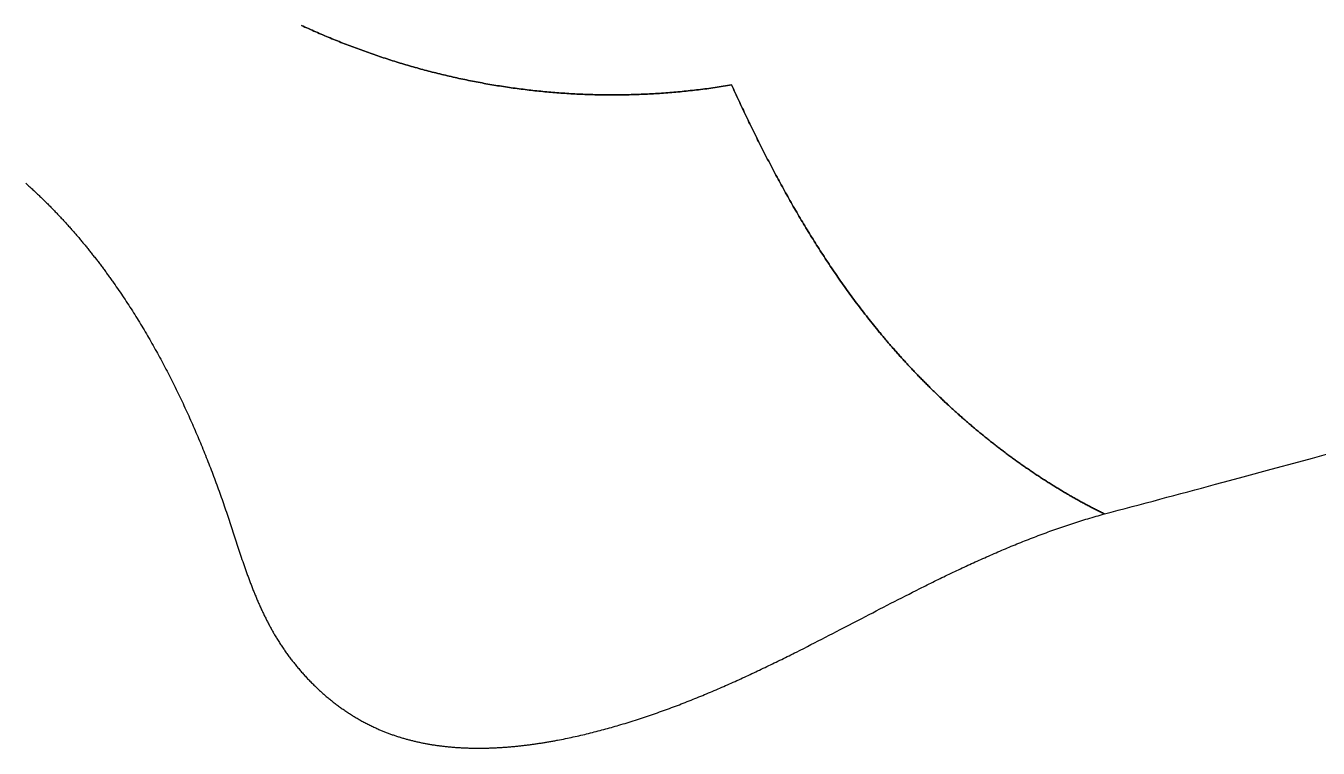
# Model space of a CAD drawing. Header units: millimetres. Extents: x 539514 to 908003, y -69769 to 203909.
# Drawn here: x 649579 to 703140, y -64646 to -34705 of the extents above; entities that cross this region are included whole.
import ezdxf

# ---------------------------------------------------------------- set-up
doc = ezdxf.new("R2010")
doc.units = ezdxf.units.MM
doc.layers.add('CLOSED_AREAS', color=7, linetype='Continuous')

msp = doc.modelspace()

# ---------------------------------------------------------------- linework, layer by layer
at = {"layer": 'CLOSED_AREAS'}
for points in [[(649572.914, -41228.136), (649606.305, -41257.839), (649639.638, -41287.621), (649672.913, -41317.481), (649706.129, -41347.419), (649739.286, -41377.435), (649772.385, -41407.53), (649805.426, -41437.701), (649838.408, -41467.95), (649871.332, -41498.276), (649904.198, -41528.679), (649937.005, -41559.159), (649969.754, -41589.715), (650002.445, -41620.348), (650035.077, -41651.056), (650067.652, -41681.84), (650100.168, -41712.7), (650132.626, -41743.635), (650165.026, -41774.646), (650197.368, -41805.731), (650229.652, -41836.891), (650261.877, -41868.125), (650294.045, -41899.434), (650326.155, -41930.817), (650358.207, -41962.273), (650390.202, -41993.803), (650422.138, -42025.407), (650454.016, -42057.083), (650485.837, -42088.833), (650517.6, -42120.655), (650549.305, -42152.549), (650580.952, -42184.516), (650612.542, -42216.555), (650644.074, -42248.666), (650675.549, -42280.848), (650706.965, -42313.102), (650738.325, -42345.427), (650769.627, -42377.823), (650800.871, -42410.289), (650832.058, -42442.826), (650863.187, -42475.433), (650894.259, -42508.111), (650925.273, -42540.858), (650956.23, -42573.675), (650987.13, -42606.561), (651017.973, -42639.516), (651048.758, -42672.54), (651079.486, -42705.633), (651110.156, -42738.794), (651140.77, -42772.024), (651171.326, -42805.322), (651201.826, -42838.687), (651232.268, -42872.12), (651262.653, -42905.621), (651292.981, -42939.188), (651323.252, -42972.823), (651353.466, -43006.524), (651383.623, -43040.292), (651413.723, -43074.126), (651443.766, -43108.026), (651473.753, -43141.992), (651503.682, -43176.024), (651533.555, -43210.121), (651563.371, -43244.283), (651593.13, -43278.51), (651622.832, -43312.802), (651652.478, -43347.159), (651682.067, -43381.579), (651711.6, -43416.064), (651741.076, -43450.612), (651770.495, -43485.225), (651799.858, -43519.9), (651829.164, -43554.639), (651858.413, -43589.441), (651887.607, -43624.305), (651916.744, -43659.232), (651945.824, -43694.221), (651974.848, -43729.273), (652003.816, -43764.386), (652032.727, -43799.561), (652061.582, -43834.797), (652090.381, -43870.094), (652119.124, -43905.452), (652147.81, -43940.872), (652176.44, -43976.351), (652205.014, -44011.891), (652233.532, -44047.491), (652261.994, -44083.151), (652290.4, -44118.87), (652318.75, -44154.649), (652347.044, -44190.487), (652375.282, -44226.384), (652403.463, -44262.34), (652431.589, -44298.354), (652459.66, -44334.427), (652487.674, -44370.558), (652515.632, -44406.746), (652543.535, -44442.993), (652571.382, -44479.296), (652599.173, -44515.657), (652626.909, -44552.075), (652654.588, -44588.55), (652682.212, -44625.081), (652709.781, -44661.668), (652737.294, -44698.312), (652764.751, -44735.011), (652792.153, -44771.766), (652819.499, -44808.577), (652846.79, -44845.442), (652874.026, -44882.363), (652901.206, -44919.338), (652928.33, -44956.368), (652955.4, -44993.453), (652982.414, -45030.591), (653009.372, -45067.783), (653036.276, -45105.029), (653063.124, -45142.329), (653089.917, -45179.681), (653116.655, -45217.087), (653143.337, -45254.545), (653169.965, -45292.056), (653196.537, -45329.619), (653223.055, -45367.234), (653275.924, -45442.621), (653328.574, -45518.212), (653381.004, -45594.008), (653433.215, -45670.006), (653485.206, -45746.205), (653536.978, -45822.602), (653588.532, -45899.196), (653639.867, -45975.986), (653690.984, -46052.968), (653741.883, -46130.142), (653792.564, -46207.507), (653843.028, -46285.059), (653893.274, -46362.797), (653943.303, -46440.72), (653993.115, -46518.826), (654042.71, -46597.112), (654092.09, -46675.578), (654141.253, -46754.222), (654190.2, -46833.041), (654238.931, -46912.033), (654287.447, -46991.198), (654335.747, -47070.534), (654383.833, -47150.038), (654431.704, -47229.708), (654479.36, -47309.544), (654526.802, -47389.543), (654574.03, -47469.703), (654621.044, -47550.024), (654667.844, -47630.502), (654714.431, -47711.136), (654760.805, -47791.925), (654806.966, -47872.866), (654852.915, -47953.958), (654898.651, -48035.2), (654944.174, -48116.588), (654989.486, -48198.122), (655034.586, -48279.8), (655079.474, -48361.62), (655124.151, -48443.581), (655168.618, -48525.679), (655212.873, -48607.914), (655256.918, -48690.285), (655300.752, -48772.788), (655344.376, -48855.423), (655387.791, -48938.187), (655430.995, -49021.08), (655473.991, -49104.098), (655516.777, -49187.24), (655559.354, -49270.505), (655601.723, -49353.891), (655643.883, -49437.396), (655685.834, -49521.018), (655727.578, -49604.756), (655769.114, -49688.607), (655810.442, -49772.57), (655851.564, -49856.643), (655892.478, -49940.824), (655933.185, -50025.112), (655973.685, -50109.505), (656013.98, -50194.001), (656054.068, -50278.598), (656093.95, -50363.295), (656133.626, -50448.09), (656173.097, -50532.98), (656212.363, -50617.964), (656251.424, -50703.041), (656290.28, -50788.209), (656328.931, -50873.465), (656367.378, -50958.809), (656405.621, -51044.238), (656443.661, -51129.75), (656481.497, -51215.344), (656519.129, -51301.019), (656556.558, -51386.771), (656593.785, -51472.6), (656630.808, -51558.504), (656667.63, -51644.48), (656704.249, -51730.528), (656740.666, -51816.645), (656776.881, -51902.83), (656812.895, -51989.08), (656848.708, -52075.395), (656884.32, -52161.772), (656919.731, -52248.209), (656954.941, -52334.705), (656989.951, -52421.258), (657024.761, -52507.867), (657059.371, -52594.528), (657093.782, -52681.242), (657127.993, -52768.005), (657162.005, -52854.817), (657195.818, -52941.675), (657229.432, -53028.577), (657262.848, -53115.522), (657296.065, -53202.509), (657329.085, -53289.534), (657361.907, -53376.597), (657394.531, -53463.696), (657426.958, -53550.829), (657459.188, -53637.994), (657491.222, -53725.189), (657523.058, -53812.413), (657554.698, -53899.664), (657586.143, -53986.94), (657617.391, -54074.239), (657648.443, -54161.56), (657679.3, -54248.901), (657709.962, -54336.259), (657740.429, -54423.634), (657770.702, -54511.024), (657800.779, -54598.426), (657830.663, -54685.839), (657859.813, -54771.662), (657888.79, -54857.489), (657917.606, -54943.313), (657946.275, -55029.129), (657974.808, -55114.931), (658003.22, -55200.714), (658031.524, -55286.471), (658059.732, -55372.197), (658115.915, -55543.534), (658171.874, -55714.679), (658227.714, -55885.587), (658283.538, -56056.212), (658339.453, -56226.508), (658367.477, -56311.519), (658395.563, -56396.431), (658423.723, -56481.238), (658451.972, -56565.934), (658480.321, -56650.514), (658508.785, -56734.973), (658537.376, -56819.303), (658566.107, -56903.501), (658594.992, -56987.56), (658624.044, -57071.474), (658653.275, -57155.238), (658682.698, -57238.845), (658712.328, -57322.292), (658742.177, -57405.571), (658772.257, -57488.677), (658787.388, -57530.163), (658802.583, -57571.604), (658817.842, -57612.999), (658833.167, -57654.347), (658848.559, -57695.647), (658864.022, -57736.899), (658879.555, -57778.103), (658895.161, -57819.257), (658910.842, -57860.36), (658926.598, -57901.412), (658942.433, -57942.413), (658958.346, -57983.361), (658974.341, -58024.256), (658990.417, -58065.097), (659006.579, -58105.883), (659022.826, -58146.614), (659039.16, -58187.289), (659055.584, -58227.907), (659072.098, -58268.468), (659088.705, -58308.971), (659105.405, -58349.414), (659122.202, -58389.799), (659139.095, -58430.122), (659156.088, -58470.385), (659173.181, -58510.586), (659190.376, -58550.725), (659207.675, -58590.801), (659225.08, -58630.812), (659242.592, -58670.76), (659260.212, -58710.641), (659277.943, -58750.457), (659295.786, -58790.207), (659313.742, -58829.888), (659331.814, -58869.502), (659350.003, -58909.047), (659368.31, -58948.522), (659386.738, -58987.927), (659405.287, -59027.262), (659423.96, -59066.524), (659442.758, -59105.714), (659461.683, -59144.831), (659480.736, -59183.875), (659499.919, -59222.843), (659519.234, -59261.737), (659538.682, -59300.555), (659558.265, -59339.296), (659577.984, -59377.959), (659597.842, -59416.545), (659617.84, -59455.052), (659637.979, -59493.479), (659658.261, -59531.826), (659678.688, -59570.093), (659699.261, -59608.277), (659719.983, -59646.38), (659740.854, -59684.399), (659761.876, -59722.335), (659783.052, -59760.186), (659804.381, -59797.952), (659825.868, -59835.632), (659847.512, -59873.226), (659869.315, -59910.732), (659891.28, -59948.15), (659914.985, -59988.129), (659938.877, -60028.005), (659962.954, -60067.778), (659987.216, -60107.445), (660011.661, -60147.007), (660036.29, -60186.461), (660061.102, -60225.807), (660086.096, -60265.044), (660111.271, -60304.171), (660136.626, -60343.186), (660162.161, -60382.089), (660187.876, -60420.878), (660213.769, -60459.553), (660239.84, -60498.112), (660266.089, -60536.555), (660292.513, -60574.88), (660319.114, -60613.086), (660345.89, -60651.172), (660372.84, -60689.137), (660399.964, -60726.981), (660427.261, -60764.701), (660454.73, -60802.297), (660482.371, -60839.768), (660510.184, -60877.112), (660538.166, -60914.33), (660566.319, -60951.419), (660594.64, -60988.378), (660623.13, -61025.207), (660651.787, -61061.905), (660680.612, -61098.469), (660709.602, -61134.9), (660738.759, -61171.197), (660768.08, -61207.357), (660797.565, -61243.381), (660827.214, -61279.266), (660857.026, -61315.013), (660887.001, -61350.619), (660917.136, -61386.085), (660947.433, -61421.408), (660977.89, -61456.587), (661008.506, -61491.623), (661039.281, -61526.513), (661070.214, -61561.256), (661101.305, -61595.852), (661132.552, -61630.3), (661163.956, -61664.597), (661195.514, -61698.744), (661227.228, -61732.739), (661259.096, -61766.582), (661291.117, -61800.27), (661323.29, -61833.803), (661355.616, -61867.18), (661388.093, -61900.4), (661420.721, -61933.462), (661453.499, -61966.365), (661486.425, -61999.107), (661519.501, -62031.688), (661552.724, -62064.107), (661586.095, -62096.362), (661619.612, -62128.452), (661653.276, -62160.377), (661687.084, -62192.135), (661721.037, -62223.725), (661755.133, -62255.146), (661789.373, -62286.398), (661823.756, -62317.478), (661858.28, -62348.387), (661892.945, -62379.122), (661927.751, -62409.683), (661962.696, -62440.069), (661997.781, -62470.279), (662033.004, -62500.311), (662068.364, -62530.165), (662103.862, -62559.839), (662139.496, -62589.333), (662175.265, -62618.645), (662211.17, -62647.775), (662247.209, -62676.72), (662283.382, -62705.481), (662319.687, -62734.056), (662356.125, -62762.444), (662392.694, -62790.644), (662429.395, -62818.655), (662466.225, -62846.476), (662503.185, -62874.106), (662540.274, -62901.543), (662577.491, -62928.787), (662614.836, -62955.837), (662652.307, -62982.691), (662689.905, -63009.349), (662727.628, -63035.809), (662765.476, -63062.07), (662803.448, -63088.132), (662841.543, -63113.992), (662879.761, -63139.651), (662918.102, -63165.108), (662956.563, -63190.36), (662995.145, -63215.407), (663033.848, -63240.248), (663072.669, -63264.881), (663111.609, -63289.307), (663150.668, -63313.523), (663189.843, -63337.529), (663229.135, -63361.323), (663268.543, -63384.905), (663308.067, -63408.274), (663347.704, -63431.427), (663387.456, -63454.365), (663427.321, -63477.086), (663467.299, -63499.59), (663507.388, -63521.874), (663547.589, -63543.939), (663587.9, -63565.783), (663628.32, -63587.404), (663668.85, -63608.802), (663709.489, -63629.976), (663750.235, -63650.925), (663791.088, -63671.648), (663832.048, -63692.143), (663873.113, -63712.409), (663914.284, -63732.446), (663955.558, -63752.253), (663996.937, -63771.828), (664038.418, -63791.17), (664080.002, -63810.278), (664121.688, -63829.151), (664163.474, -63847.789), (664205.361, -63866.189), (664239.959, -63881.176), (664274.625, -63896.002), (664309.357, -63910.667), (664344.156, -63925.172), (664379.021, -63939.517), (664413.951, -63953.702), (664448.947, -63967.728), (664484.008, -63981.596), (664519.133, -63995.306), (664554.323, -64008.858), (664589.576, -64022.253), (664624.892, -64035.491), (664660.271, -64048.573), (664695.713, -64061.499), (664731.217, -64074.269), (664766.782, -64086.885), (664802.409, -64099.347), (664838.097, -64111.654), (664873.845, -64123.808), (664909.653, -64135.808), (664945.521, -64147.657), (664981.449, -64159.352), (665017.435, -64170.897), (665053.48, -64182.29), (665089.583, -64193.532), (665125.743, -64204.623), (665161.961, -64215.565), (665198.236, -64226.357), (665234.567, -64237.001), (665270.955, -64247.496), (665307.398, -64257.842), (665343.897, -64268.041), (665380.45, -64278.093), (665417.059, -64287.998), (665453.721, -64297.757), (665490.437, -64307.37), (665527.206, -64316.838), (665564.029, -64326.16), (665600.903, -64335.339), (665637.83, -64344.373), (665674.809, -64353.263), (665711.839, -64362.011), (665748.92, -64370.616), (665786.052, -64379.079), (665823.234, -64387.4), (665860.466, -64395.579), (665897.747, -64403.618), (665935.077, -64411.517), (665972.455, -64419.275), (666009.882, -64426.894), (666047.357, -64434.374), (666084.879, -64441.716), (666122.448, -64448.919), (666160.063, -64455.985), (666197.725, -64462.914), (666235.432, -64469.705), (666273.185, -64476.361), (666310.983, -64482.88), (666348.826, -64489.265), (666386.713, -64495.514), (666424.643, -64501.629), (666462.617, -64507.61), (666500.634, -64513.457), (666538.694, -64519.171), (666576.796, -64524.753), (666614.939, -64530.202), (666653.125, -64535.519), (666691.351, -64540.706), (666729.618, -64545.761), (666767.925, -64550.686), (666806.271, -64555.481), (666844.658, -64560.147), (666883.083, -64564.683), (666921.547, -64569.091), (666960.049, -64573.371), (666998.59, -64577.523), (667037.167, -64581.548), (667075.782, -64585.446), (667114.433, -64589.218), (667153.121, -64592.864), (667191.844, -64596.385), (667230.603, -64599.781), (667269.397, -64603.052), (667308.226, -64606.199), (667347.088, -64609.223), (667385.985, -64612.123), (667424.916, -64614.901), (667463.879, -64617.556), (667502.875, -64620.09), (667541.903, -64622.503), (667580.963, -64624.794), (667620.055, -64626.966), (667659.178, -64629.017), (667698.332, -64630.949), (667737.515, -64632.761), (667776.729, -64634.456), (667815.972, -64636.032), (667855.245, -64637.49), (667894.546, -64638.831), (667933.875, -64640.055), (667973.232, -64641.163), (668012.617, -64642.156), (668052.029, -64643.032), (668091.468, -64643.794), (668130.933, -64644.441), (668170.424, -64644.975), (668209.94, -64645.394), (668249.482, -64645.701), (668289.048, -64645.895), (668328.639, -64645.976), (668368.253, -64645.946), (668407.891, -64645.805), (668447.553, -64645.552), (668487.237, -64645.19), (668526.943, -64644.717), (668566.672, -64644.135), (668606.422, -64643.443), (668646.193, -64642.643), (668685.984, -64641.735), (668725.797, -64640.72), (668765.629, -64639.597), (668805.481, -64638.367), (668845.352, -64637.031), (668885.241, -64635.589), (668925.149, -64634.041), (668965.075, -64632.389), (669005.019, -64630.632), (669044.98, -64628.771), (669084.958, -64626.807), (669124.952, -64624.739), (669164.962, -64622.569), (669204.987, -64620.296), (669245.028, -64617.922), (669285.084, -64615.446), (669325.154, -64612.869), (669365.238, -64610.192), (669405.335, -64607.415), (669445.446, -64604.538), (669485.57, -64601.563), (669525.706, -64598.489), (669565.854, -64595.316), (669606.014, -64592.046), (669646.185, -64588.679), (669686.367, -64585.215), (669726.559, -64581.654), (669766.761, -64577.998), (669806.973, -64574.246), (669847.194, -64570.399), (669887.424, -64566.458), (669927.663, -64562.423), (669967.909, -64558.294), (670008.163, -64554.071), (670048.425, -64549.756), (670088.693, -64545.349), (670128.968, -64540.85), (670169.248, -64536.26), (670209.535, -64531.579), (670249.826, -64526.807), (670290.123, -64521.946), (670330.424, -64516.995), (670370.729, -64511.954), (670411.038, -64506.826), (670451.35, -64501.609), (670491.665, -64496.304), (670531.982, -64490.912), (670572.302, -64485.433), (670612.623, -64479.868), (670652.945, -64474.217), (670693.269, -64468.48), (670733.593, -64462.659), (670773.916, -64456.753), (670814.24, -64450.763), (670854.563, -64444.689), (670894.885, -64438.532), (670935.205, -64432.293), (670975.524, -64425.971), (671015.84, -64419.567), (671056.154, -64413.082), (671096.464, -64406.516), (671136.771, -64399.87), (671177.074, -64393.143), (671217.373, -64386.337), (671257.667, -64379.452), (671297.956, -64372.488), (671338.24, -64365.447), (671378.517, -64358.327), (671418.789, -64351.13), (671459.054, -64343.856), (671499.312, -64336.506), (671539.562, -64329.08), (671579.804, -64321.579), (671620.039, -64314.003), (671700.481, -64298.627), (671780.885, -64282.956), (671861.249, -64266.994), (671941.568, -64250.745), (672021.84, -64234.213), (672102.061, -64217.4), (672182.229, -64200.311), (672262.34, -64182.95), (672342.391, -64165.319), (672422.379, -64147.422), (672502.301, -64129.264), (672582.153, -64110.848), (672661.932, -64092.176), (672741.635, -64073.254), (672821.26, -64054.085), (672900.801, -64034.672), (672980.258, -64015.018), (673059.626, -63995.129), (673138.902, -63975.006), (673218.083, -63954.654), (673297.166, -63934.077), (673376.147, -63913.278), (673455.025, -63892.26), (673533.794, -63871.028), (673612.452, -63849.585), (673690.997, -63827.934), (673769.424, -63806.08), (673847.731, -63784.025), (673925.914, -63761.774), (674003.97, -63739.33), (674081.897, -63716.697), (674159.69, -63693.879), (674245.366, -63668.49), (674330.878, -63642.881), (674416.226, -63617.055), (674501.412, -63591.012), (674586.437, -63564.755), (674671.303, -63538.286), (674756.01, -63511.605), (674840.561, -63484.716), (674924.956, -63457.619), (675009.196, -63430.316), (675093.284, -63402.81), (675177.219, -63375.102), (675261.005, -63347.194), (675344.641, -63319.087), (675428.129, -63290.783), (675511.47, -63262.285), (675594.666, -63233.594), (675677.719, -63204.711), (675760.628, -63175.639), (675843.396, -63146.379), (675926.024, -63116.933), (676008.512, -63087.303), (676090.864, -63057.491), (676173.078, -63027.498), (676255.158, -62997.326), (676337.104, -62966.977), (676418.918, -62936.453), (676500.601, -62905.755), (676582.153, -62874.885), (676663.577, -62843.846), (676744.874, -62812.638), (676826.045, -62781.264), (676907.091, -62749.726), (676988.013, -62718.024), (677068.814, -62686.162), (677149.493, -62654.14), (677230.053, -62621.961), (677310.495, -62589.626), (677390.82, -62557.137), (677471.029, -62524.495), (677551.123, -62491.704), (677631.105, -62458.764), (677710.974, -62425.677), (677790.733, -62392.445), (677870.383, -62359.069), (677949.925, -62325.553), (678029.36, -62291.896), (678108.69, -62258.102), (678187.916, -62224.171), (678267.038, -62190.106), (678346.06, -62155.908), (678424.981, -62121.58), (678503.803, -62087.123), (678582.527, -62052.538), (678661.155, -62017.828), (678739.688, -61982.994), (678818.127, -61948.038), (678896.474, -61912.962), (678974.73, -61877.768), (679052.895, -61842.457), (679130.972, -61807.031), (679208.961, -61771.492), (679286.865, -61735.842), (679364.683, -61700.082), (679442.418, -61664.215), (679520.071, -61628.242), (679597.643, -61592.165), (679675.136, -61555.985), (679752.55, -61519.705), (679829.887, -61483.326), (679907.148, -61446.85), (679984.334, -61410.278), (680061.448, -61373.613), (680138.49, -61336.857), (680215.461, -61300.011), (680292.362, -61263.076), (680369.196, -61226.055), (680445.963, -61188.95), (680522.664, -61151.761), (680599.302, -61114.492), (680675.876, -61077.144), (680752.389, -61039.718), (680828.841, -61002.216), (680905.235, -60964.64), (680981.57, -60926.993), (681057.85, -60889.274), (681134.074, -60851.488), (681210.244, -60813.634), (681286.362, -60775.716), (681362.428, -60737.734), (681438.445, -60699.691), (681514.413, -60661.588), (681666.207, -60585.211), (681817.822, -60508.616), (681969.268, -60431.818), (682120.555, -60354.831), (682271.694, -60277.67), (682422.695, -60200.348), (682573.567, -60122.879), (682724.323, -60045.279), (682874.97, -59967.561), (683025.522, -59889.74), (683175.986, -59811.829), (683326.374, -59733.843), (683626.963, -59577.703), (683927.369, -59421.434), (684227.677, -59265.148), (684527.968, -59108.962), (684678.133, -59030.94), (684828.325, -58952.987), (684978.554, -58875.114), (685128.83, -58797.337), (685279.164, -58719.671), (685429.566, -58642.128), (685580.046, -58564.724), (685730.615, -58487.472), (685881.283, -58410.387), (686032.06, -58333.483), (686182.956, -58256.775), (686333.982, -58180.276), (686485.148, -58104), (686636.465, -58027.963), (686712.183, -57990.038), (686787.943, -57952.178), (686863.745, -57914.385), (686939.591, -57876.659), (687015.483, -57839.004), (687091.421, -57801.421), (687167.407, -57763.912), (687243.443, -57726.478), (687319.529, -57689.122), (687395.666, -57651.844), (687471.857, -57614.648), (687548.102, -57577.534), (687624.403, -57540.504), (687700.76, -57503.561), (687777.176, -57466.705), (687853.652, -57429.94), (687930.188, -57393.266), (688006.786, -57356.685), (688083.448, -57320.199), (688160.174, -57283.81), (688236.966, -57247.519), (688313.826, -57211.329), (688390.754, -57175.242), (688467.752, -57139.258), (688544.82, -57103.38), (688621.962, -57067.609), (688699.177, -57031.948), (688776.467, -56996.398), (688853.833, -56960.96), (688931.277, -56925.638), (689008.8, -56890.431), (689086.402, -56855.343), (689164.086, -56820.375), (689241.853, -56785.529), (689319.704, -56750.806), (689397.64, -56716.208), (689475.663, -56681.738), (689553.773, -56647.396), (689631.973, -56613.185), (689710.263, -56579.107), (689788.645, -56545.162), (689867.12, -56511.354), (689945.689, -56477.683), (690024.354, -56444.152), (690103.115, -56410.762), (690181.975, -56377.516), (690260.934, -56344.414), (690339.994, -56311.459), (690419.156, -56278.652), (690498.422, -56245.995), (690577.791, -56213.491), (690657.267, -56181.14), (690736.85, -56148.945), (690816.542, -56116.907), (690896.343, -56085.028), (690976.255, -56053.31), (691056.279, -56021.755), (691136.418, -55990.364), (691216.671, -55959.14), (691297.04, -55928.083), (691377.527, -55897.196), (691458.132, -55866.481), (691538.858, -55835.939), (691619.705, -55805.572), (691700.674, -55775.382), (691781.768, -55745.371), (691862.986, -55715.54), (691944.332, -55685.891), (692025.805, -55656.426), (692107.407, -55627.148), (692189.139, -55598.056), (692271.003, -55569.154), (692353, -55540.443), (692435.132, -55511.926), (692517.399, -55483.602), (692599.802, -55455.475), (692682.344, -55427.547), (692765.025, -55399.818), (692847.847, -55372.291), (692930.811, -55344.968), (693013.918, -55317.85), (693097.169, -55290.939), (693180.566, -55264.238), (693264.111, -55237.746), (693347.804, -55211.468), (693431.646, -55185.403), (693515.64, -55159.555), (693599.786, -55133.924), (693684.085, -55108.513), (693768.539, -55083.323), (693853.15, -55058.357), (693937.918, -55033.615), (694022.844, -55009.1), (694107.931, -54984.813), (694193.178, -54960.757), (694278.589, -54936.933), (694237.947, -54916.887), (694197.321, -54896.751), (694156.712, -54876.524), (694116.12, -54856.206), (694075.544, -54835.798), (694034.985, -54815.299), (693994.444, -54794.71), (693953.92, -54774.032), (693913.414, -54753.263), (693872.925, -54732.405), (693832.454, -54711.458), (693792.002, -54690.422), (693751.567, -54669.296), (693711.151, -54648.081), (693670.754, -54626.778), (693630.375, -54605.387), (693590.015, -54583.906), (693549.675, -54562.338), (693509.354, -54540.682), (693469.052, -54518.938), (693428.77, -54497.106), (693388.507, -54475.187), (693348.265, -54453.181), (693308.043, -54431.087), (693267.841, -54408.907), (693227.66, -54386.639), (693187.499, -54364.285), (693147.36, -54341.845), (693107.241, -54319.319), (693067.144, -54296.706), (693027.067, -54274.007), (692987.013, -54251.223), (692946.98, -54228.354), (692906.969, -54205.399), (692866.981, -54182.358), (692827.014, -54159.233), (692787.07, -54136.023), (692747.148, -54112.728), (692707.25, -54089.349), (692667.374, -54065.885), (692627.521, -54042.338), (692587.692, -54018.706), (692547.886, -53994.991), (692508.104, -53971.192), (692468.346, -53947.309), (692428.611, -53923.344), (692388.901, -53899.295), (692349.215, -53875.163), (692309.554, -53850.949), (692269.917, -53826.652), (692230.305, -53802.273), (692190.719, -53777.811), (692151.157, -53753.268), (692111.621, -53728.643), (692072.11, -53703.936), (692032.626, -53679.147), (691993.167, -53654.277), (691953.734, -53629.326), (691914.327, -53604.295), (691874.947, -53579.182), (691835.594, -53553.989), (691796.267, -53528.715), (691756.967, -53503.361), (691717.694, -53477.927), (691678.449, -53452.413), (691639.231, -53426.819), (691600.041, -53401.146), (691560.878, -53375.393), (691521.744, -53349.561), (691482.638, -53323.651), (691443.56, -53297.661), (691404.511, -53271.592), (691365.49, -53245.446), (691326.498, -53219.22), (691287.535, -53192.917), (691248.602, -53166.536), (691209.698, -53140.076), (691170.823, -53113.54), (691131.978, -53086.925), (691093.163, -53060.234), (691054.378, -53033.465), (691015.624, -53006.62), (690976.9, -52979.698), (690938.206, -52952.699), (690899.543, -52925.624), (690860.911, -52898.472), (690822.311, -52871.245), (690783.741, -52843.941), (690745.203, -52816.562), (690706.697, -52789.108), (690668.223, -52761.578), (690629.78, -52733.973), (690591.37, -52706.293), (690552.992, -52678.538), (690514.647, -52650.709), (690476.334, -52622.805), (690438.054, -52594.827), (690399.808, -52566.775), (690361.594, -52538.648), (690323.414, -52510.448), (690285.267, -52482.175), (690247.154, -52453.828), (690209.075, -52425.408), (690171.031, -52396.914), (690133.02, -52368.348), (690095.044, -52339.71), (690057.102, -52310.998), (690019.196, -52282.215), (689981.324, -52253.359), (689943.487, -52224.431), (689905.686, -52195.431), (689867.92, -52166.36), (689830.19, -52137.217), (689792.495, -52108.003), (689754.837, -52078.718), (689717.215, -52049.362), (689679.629, -52019.935), (689642.08, -51990.437), (689604.567, -51960.87), (689567.091, -51931.231), (689529.652, -51901.523), (689492.251, -51871.745), (689454.887, -51841.897), (689417.56, -51811.98), (689380.271, -51781.993), (689343.021, -51751.938), (689305.808, -51721.813), (689268.633, -51691.619), (689231.497, -51661.357), (689194.4, -51631.026), (689157.341, -51600.627), (689120.321, -51570.16), (689083.341, -51539.624), (689046.399, -51509.021), (689009.498, -51478.351), (688972.635, -51447.613), (688935.813, -51416.808), (688899.031, -51385.935), (688862.289, -51354.996), (688825.587, -51323.99), (688788.926, -51292.918), (688752.305, -51261.779), (688715.725, -51230.574), (688679.187, -51199.303), (688642.689, -51167.966), (688606.233, -51136.563), (688569.819, -51105.095), (688533.446, -51073.562), (688497.115, -51041.963), (688460.827, -51010.3), (688424.58, -50978.572), (688388.376, -50946.779), (688352.215, -50914.921), (688316.096, -50883), (688280.02, -50851.014), (688243.988, -50818.965), (688207.999, -50786.851), (688172.053, -50754.674), (688136.151, -50722.434), (688100.293, -50690.131), (688064.479, -50657.764), (688028.709, -50625.335), (687992.983, -50592.843), (687957.302, -50560.289), (687921.665, -50527.672), (687886.074, -50494.993), (687850.527, -50462.252), (687815.026, -50429.449), (687779.57, -50396.585), (687744.16, -50363.659), (687708.795, -50330.672), (687673.476, -50297.624), (687638.204, -50264.515), (687602.977, -50231.345), (687567.798, -50198.115), (687532.664, -50164.824), (687497.578, -50131.473), (687462.538, -50098.062), (687427.546, -50064.591), (687392.601, -50031.06), (687357.703, -49997.47), (687322.853, -49963.821), (687288.051, -49930.112), (687253.297, -49896.345), (687218.591, -49862.518), (687183.934, -49828.633), (687149.325, -49794.69), (687114.765, -49760.688), (687080.253, -49726.628), (687045.791, -49692.51), (687011.378, -49658.335), (686977.014, -49624.102), (686942.7, -49589.811), (686908.435, -49555.463), (686874.221, -49521.059), (686840.056, -49486.597), (686805.942, -49452.079), (686771.878, -49417.504), (686737.865, -49382.872), (686703.903, -49348.185), (686669.992, -49313.442), (686636.131, -49278.642), (686602.323, -49243.788), (686568.565, -49208.877), (686534.859, -49173.912), (686501.206, -49138.891), (686467.604, -49103.815), (686434.054, -49068.685), (686400.557, -49033.5), (686367.112, -48998.26), (686333.72, -48962.967), (686300.38, -48927.619), (686267.094, -48892.217), (686233.861, -48856.762), (686200.682, -48821.253), (686167.556, -48785.691), (686134.483, -48750.075), (686101.465, -48714.407), (686068.501, -48678.686), (686035.591, -48642.912), (686002.736, -48607.085), (685969.935, -48571.207), (685937.189, -48535.276), (685904.497, -48499.293), (685871.861, -48463.259), (685839.281, -48427.173), (685806.756, -48391.035), (685774.286, -48354.846), (685741.872, -48318.606), (685709.515, -48282.316), (685677.213, -48245.974), (685644.968, -48209.582), (685612.779, -48173.14), (685580.648, -48136.647), (685548.573, -48100.104), (685516.555, -48063.512), (685484.594, -48026.87), (685452.69, -47990.178), (685420.845, -47953.437), (685389.057, -47916.647), (685357.327, -47879.808), (685325.655, -47842.92), (685294.041, -47805.984), (685262.486, -47768.999), (685230.989, -47731.966), (685199.551, -47694.885), (685168.172, -47657.756), (685136.853, -47620.579), (685105.592, -47583.354), (685074.391, -47546.083), (685043.25, -47508.764), (685012.168, -47471.398), (684981.147, -47433.985), (684950.186, -47396.525), (684919.285, -47359.019), (684888.445, -47321.467), (684828.428, -47248.043), (684768.642, -47174.445), (684709.086, -47100.676), (684649.758, -47026.736), (684590.66, -46952.628), (684531.788, -46878.354), (684473.144, -46803.915), (684414.725, -46729.314), (684356.532, -46654.552), (684298.564, -46579.631), (684240.82, -46504.554), (684183.298, -46429.321), (684126, -46353.936), (684068.923, -46278.399), (684012.067, -46202.713), (683955.431, -46126.88), (683899.015, -46050.901), (683842.817, -45974.778), (683786.838, -45898.514), (683731.076, -45822.11), (683675.53, -45745.569), (683620.2, -45668.891), (683565.086, -45592.079), (683510.186, -45515.135), (683455.5, -45438.06), (683401.026, -45360.857), (683346.765, -45283.528), (683292.715, -45206.074), (683238.876, -45128.497), (683185.247, -45050.799), (683131.827, -44972.982), (683078.616, -44895.049), (683025.612, -44817), (682972.816, -44738.837), (682920.226, -44660.564), (682867.842, -44582.181), (682815.662, -44503.69), (682763.687, -44425.093), (682711.915, -44346.393), (682660.345, -44267.591), (682608.978, -44188.689), (682557.812, -44109.688), (682506.846, -44030.592), (682456.081, -43951.401), (682405.514, -43872.118), (682355.145, -43792.744), (682304.974, -43713.281), (682255, -43633.732), (682205.222, -43554.097), (682155.639, -43474.38), (682106.251, -43394.582), (682057.057, -43314.704), (682008.056, -43234.75), (681959.247, -43154.719), (681910.63, -43074.616), (681862.204, -42994.44), (681813.969, -42914.195), (681765.922, -42833.882), (681718.065, -42753.504), (681670.395, -42673.061), (681622.913, -42592.556), (681575.618, -42511.99), (681528.508, -42431.367), (681481.583, -42350.687), (681434.843, -42269.952), (681388.287, -42189.165), (681341.913, -42108.327), (681295.721, -42027.44), (681249.711, -41946.505), (681203.882, -41865.526), (681158.233, -41784.504), (681112.762, -41703.44), (681067.471, -41622.337), (681022.357, -41541.197), (680977.42, -41460.021), (680932.66, -41378.811), (680888.075, -41297.569), (680843.665, -41216.297), (680799.429, -41134.997), (680755.366, -41053.671), (680711.476, -40972.321), (680667.758, -40890.949), (680624.212, -40809.556), (680580.835, -40728.144), (680537.629, -40646.716), (680494.591, -40565.272), (680451.722, -40483.816), (680409.02, -40402.349), (680366.485, -40320.873), (680324.116, -40239.39), (680281.913, -40157.901), (680239.874, -40076.409), (680197.998, -39994.915), (680156.286, -39913.422), (680114.737, -39831.931), (680073.349, -39750.444), (680032.122, -39668.963), (679991.055, -39587.49), (679950.148, -39506.027), (679909.399, -39424.575), (679868.809, -39343.137), (679828.375, -39261.715), (679788.099, -39180.31), (679747.978, -39098.925), (679708.012, -39017.56), (679668.2, -38936.219), (679628.542, -38854.902), (679589.037, -38773.613), (679549.685, -38692.352), (679510.483, -38611.122), (679471.432, -38529.925), (679432.532, -38448.762), (679393.78, -38367.635), (679355.177, -38286.546), (679316.721, -38205.498), (679278.413, -38124.492), (679240.251, -38043.529), (679202.235, -37962.613), (679164.363, -37881.744), (679126.635, -37800.924), (679089.051, -37720.157), (679051.61, -37639.442), (679014.31, -37558.783), (678977.151, -37478.181), (678940.133, -37397.638), (678903.255, -37317.156), (678866.515, -37236.737), (678829.914, -37156.383), (678744.056, -37170.55), (678658.23, -37184.463), (678572.434, -37198.122), (678486.67, -37211.527), (678400.937, -37224.678), (678315.236, -37237.575), (678229.567, -37250.22), (678143.93, -37262.612), (678058.326, -37274.751), (677972.754, -37286.639), (677887.215, -37298.275), (677801.71, -37309.659), (677716.238, -37320.793), (677630.799, -37331.675), (677545.394, -37342.308), (677460.023, -37352.69), (677374.687, -37362.823), (677289.384, -37372.706), (677204.117, -37382.341), (677118.884, -37391.726), (677033.687, -37400.863), (676948.525, -37409.753), (676863.398, -37418.394), (676778.308, -37426.788), (676693.253, -37434.935), (676608.234, -37442.836), (676523.252, -37450.49), (676438.307, -37457.898), (676353.398, -37465.06), (676268.527, -37471.977), (676183.693, -37478.649), (676098.897, -37485.077), (676014.138, -37491.26), (675929.417, -37497.199), (675844.735, -37502.894), (675760.091, -37508.346), (675675.486, -37513.555), (675590.92, -37518.521), (675506.392, -37523.244), (675421.904, -37527.726), (675337.456, -37531.966), (675253.048, -37535.965), (675168.679, -37539.723), (675084.351, -37543.239), (675000.063, -37546.516), (674915.816, -37549.553), (674831.61, -37552.349), (674747.444, -37554.907), (674663.321, -37557.225), (674579.238, -37559.305), (674495.198, -37561.147), (674411.199, -37562.75), (674327.243, -37564.116), (674243.329, -37565.244), (674159.458, -37566.135), (674075.63, -37566.79), (673991.845, -37567.208), (673908.103, -37567.39), (673824.405, -37567.337), (673740.751, -37567.048), (673657.141, -37566.524), (673573.574, -37565.765), (673490.053, -37564.772), (673406.576, -37563.545), (673323.144, -37562.085), (673239.757, -37560.39), (673156.415, -37558.463), (673073.119, -37556.303), (672989.868, -37553.911), (672906.664, -37551.287), (672823.506, -37548.431), (672740.394, -37545.344), (672657.329, -37542.026), (672574.311, -37538.476), (672491.34, -37534.697), (672408.417, -37530.688), (672325.541, -37526.448), (672242.712, -37521.98), (672159.932, -37517.282), (672077.2, -37512.356), (671994.516, -37507.202), (671911.882, -37501.819), (671829.296, -37496.208), (671746.759, -37490.371), (671664.271, -37484.306), (671581.833, -37478.014), (671499.445, -37471.497), (671417.106, -37464.753), (671334.818, -37457.783), (671252.581, -37450.588), (671170.394, -37443.168), (671088.258, -37435.523), (671006.173, -37427.654), (670924.139, -37419.561), (670842.157, -37411.244), (670760.227, -37402.704), (670678.349, -37393.941), (670596.523, -37384.955), (670514.749, -37375.747), (670433.028, -37366.316), (670351.36, -37356.664), (670269.745, -37346.791), (670188.184, -37336.696), (670106.676, -37326.381), (670025.222, -37315.845), (669943.821, -37305.09), (669862.475, -37294.114), (669781.184, -37282.92), (669699.947, -37271.506), (669618.765, -37259.873), (669537.638, -37248.023), (669456.566, -37235.954), (669375.55, -37223.667), (669294.59, -37211.163), (669213.686, -37198.442), (669132.838, -37185.504), (669052.046, -37172.35), (668971.311, -37158.98), (668890.633, -37145.394), (668810.012, -37131.593), (668729.449, -37117.577), (668648.943, -37103.346), (668568.494, -37088.9), (668488.104, -37074.241), (668407.772, -37059.368), (668327.498, -37044.281), (668247.283, -37028.982), (668167.127, -37013.469), (668087.03, -36997.745), (668006.993, -36981.808), (667927.014, -36965.66), (667847.096, -36949.3), (667767.238, -36932.729), (667687.44, -36915.947), (667607.702, -36898.955), (667528.025, -36881.753), (667448.409, -36864.342), (667368.854, -36846.721), (667289.36, -36828.891), (667209.928, -36810.852), (667130.557, -36792.604), (667051.249, -36774.149), (666972.003, -36755.486), (666892.819, -36736.616), (666813.698, -36717.538), (666734.64, -36698.254), (666655.645, -36678.764), (666576.713, -36659.067), (666497.845, -36639.165), (666419.04, -36619.057), (666340.3, -36598.744), (666261.623, -36578.227), (666183.012, -36557.505), (666104.464, -36536.579), (666025.982, -36515.449), (665947.565, -36494.116), (665869.213, -36472.58), (665790.927, -36450.842), (665712.706, -36428.9), (665634.552, -36406.757), (665556.463, -36384.412), (665478.441, -36361.866), (665400.486, -36339.118), (665322.598, -36316.17), (665244.776, -36293.022), (665167.023, -36269.673), (665089.336, -36246.125), (665011.717, -36222.377), (664934.167, -36198.431), (664856.684, -36174.285), (664779.27, -36149.941), (664701.925, -36125.4), (664624.648, -36100.66), (664547.441, -36075.723), (664470.303, -36050.589), (664393.234, -36025.258), (664316.236, -35999.731), (664239.307, -35974.008), (664162.448, -35948.089), (664085.66, -35921.975), (664008.943, -35895.665), (663932.296, -35869.161), (663855.721, -35842.462), (663779.216, -35815.57), (663702.784, -35788.484), (663626.423, -35761.204), (663550.134, -35733.731), (663473.917, -35706.066), (663397.773, -35678.208), (663321.701, -35650.158), (663245.702, -35621.916), (663169.777, -35593.483), (663093.924, -35564.859), (663018.146, -35536.044), (662942.441, -35507.039), (662866.81, -35477.844), (662791.253, -35448.459), (662715.77, -35418.884), (662640.362, -35389.121), (662565.03, -35359.169), (662489.772, -35329.028), (662414.589, -35298.7), (662339.482, -35268.183), (662264.451, -35237.479), (662189.496, -35206.589), (662114.617, -35175.511), (662039.814, -35144.247), (661965.088, -35112.797), (661890.439, -35081.161), (661815.867, -35049.34), (661741.373, -35017.334), (661666.955, -34985.143), (661592.616, -34952.768), (661518.355, -34920.208), (661444.172, -34887.465), (661370.067, -34854.539), (661296.041, -34821.429), (661222.093, -34788.137), (661148.225, -34754.662), (661074.436, -34721.005), (661000.727, -34687.167)], [(661000.727, -34687.167), (661074.436, -34721.005), (661148.225, -34754.662), (661222.093, -34788.137), (661296.041, -34821.429), (661370.067, -34854.539), (661444.172, -34887.465), (661518.355, -34920.208), (661592.616, -34952.768), (661666.955, -34985.143), (661741.373, -35017.334), (661815.867, -35049.34), (661890.439, -35081.161), (661965.088, -35112.797), (662039.814, -35144.247), (662114.617, -35175.511), (662189.496, -35206.589), (662264.451, -35237.479), (662339.482, -35268.183), (662414.589, -35298.7), (662489.772, -35329.028), (662565.03, -35359.169), (662640.362, -35389.121), (662715.77, -35418.884), (662791.253, -35448.459), (662866.81, -35477.844), (662942.441, -35507.039), (663018.146, -35536.044), (663093.924, -35564.859), (663169.777, -35593.483), (663245.702, -35621.916), (663321.701, -35650.158), (663397.773, -35678.208), (663473.917, -35706.066), (663550.134, -35733.731), (663626.423, -35761.204), (663702.784, -35788.484), (663779.216, -35815.57), (663855.721, -35842.462), (663932.296, -35869.161), (664008.943, -35895.665), (664085.66, -35921.975), (664162.448, -35948.089), (664239.307, -35974.008), (664316.236, -35999.731), (664393.234, -36025.258), (664470.303, -36050.589), (664547.441, -36075.723), (664624.648, -36100.66), (664701.925, -36125.4), (664779.27, -36149.941), (664856.684, -36174.285), (664934.167, -36198.431), (665011.717, -36222.377), (665089.336, -36246.125), (665167.023, -36269.673), (665244.776, -36293.022), (665322.598, -36316.17), (665400.486, -36339.118), (665478.441, -36361.866), (665556.463, -36384.412), (665634.552, -36406.757), (665712.706, -36428.9), (665790.927, -36450.842), (665869.213, -36472.58), (665947.565, -36494.116), (666025.982, -36515.449), (666104.464, -36536.579), (666183.012, -36557.505), (666261.623, -36578.227), (666340.3, -36598.744), (666419.04, -36619.057), (666497.845, -36639.165), (666576.713, -36659.067), (666655.645, -36678.764), (666734.64, -36698.254), (666813.698, -36717.538), (666892.819, -36736.616), (666972.003, -36755.486), (667051.249, -36774.149), (667130.557, -36792.604), (667209.928, -36810.852), (667289.36, -36828.891), (667368.854, -36846.721), (667448.409, -36864.342), (667528.025, -36881.753), (667607.702, -36898.955), (667687.44, -36915.947), (667767.238, -36932.729), (667847.096, -36949.3), (667927.014, -36965.66), (668006.993, -36981.808), (668087.03, -36997.745), (668167.127, -37013.469), (668247.283, -37028.982), (668327.498, -37044.281), (668407.772, -37059.368), (668488.104, -37074.241), (668568.494, -37088.9), (668648.943, -37103.346), (668729.449, -37117.577), (668810.012, -37131.593), (668890.633, -37145.394), (668971.311, -37158.98), (669052.046, -37172.35), (669132.838, -37185.504), (669213.686, -37198.442), (669294.59, -37211.163), (669375.55, -37223.667), (669456.566, -37235.954), (669537.638, -37248.023), (669618.765, -37259.873), (669699.947, -37271.506), (669781.184, -37282.92), (669862.475, -37294.114), (669943.821, -37305.09), (670025.222, -37315.845), (670106.676, -37326.381), (670188.184, -37336.696), (670269.745, -37346.791), (670351.36, -37356.664), (670433.028, -37366.316), (670514.749, -37375.747), (670596.523, -37384.955), (670678.349, -37393.941), (670760.227, -37402.704), (670842.157, -37411.244), (670924.139, -37419.561), (671006.173, -37427.654), (671088.258, -37435.523), (671170.394, -37443.168), (671252.581, -37450.588), (671334.818, -37457.783), (671417.106, -37464.753), (671499.445, -37471.497), (671581.833, -37478.014), (671664.271, -37484.306), (671746.759, -37490.371), (671829.296, -37496.208), (671911.882, -37501.819), (671994.516, -37507.202), (672077.2, -37512.356), (672159.932, -37517.282), (672242.712, -37521.98), (672325.541, -37526.448), (672408.417, -37530.688), (672491.34, -37534.697), (672574.311, -37538.476), (672657.329, -37542.026), (672740.394, -37545.344), (672823.506, -37548.431), (672906.664, -37551.287), (672989.868, -37553.911), (673073.119, -37556.303), (673156.415, -37558.463), (673239.757, -37560.39), (673323.144, -37562.085), (673406.576, -37563.545), (673490.053, -37564.772), (673573.574, -37565.765), (673657.141, -37566.524), (673740.751, -37567.048), (673824.405, -37567.337), (673908.103, -37567.39), (673991.845, -37567.208), (674075.63, -37566.79), (674159.458, -37566.135), (674243.329, -37565.244), (674327.243, -37564.116), (674411.199, -37562.75), (674495.198, -37561.147), (674579.238, -37559.305), (674663.321, -37557.225), (674747.444, -37554.907), (674831.61, -37552.349), (674915.816, -37549.553), (675000.063, -37546.516), (675084.351, -37543.239), (675168.679, -37539.723), (675253.048, -37535.965), (675337.456, -37531.966), (675421.904, -37527.726), (675506.392, -37523.244), (675590.92, -37518.521), (675675.486, -37513.555), (675760.091, -37508.346), (675844.735, -37502.894), (675929.417, -37497.199), (676014.138, -37491.26), (676098.897, -37485.077), (676183.693, -37478.649), (676268.527, -37471.977), (676353.398, -37465.06), (676438.307, -37457.898), (676523.252, -37450.49), (676608.234, -37442.836), (676693.253, -37434.935), (676778.308, -37426.788), (676863.398, -37418.394), (676948.525, -37409.753), (677033.687, -37400.863), (677118.884, -37391.726), (677204.117, -37382.341), (677289.384, -37372.706), (677374.687, -37362.823), (677460.023, -37352.69), (677545.394, -37342.308), (677630.799, -37331.675), (677716.238, -37320.793), (677801.71, -37309.659), (677887.215, -37298.275), (677972.754, -37286.639), (678058.326, -37274.751), (678143.93, -37262.612), (678229.567, -37250.22), (678315.236, -37237.575), (678400.937, -37224.678), (678486.67, -37211.527), (678572.434, -37198.122), (678658.23, -37184.463), (678744.056, -37170.55), (678829.914, -37156.383), (678866.515, -37236.737), (678903.255, -37317.156), (678940.133, -37397.638), (678977.151, -37478.181), (679014.31, -37558.783), (679051.61, -37639.442), (679089.051, -37720.157), (679126.635, -37800.924), (679164.363, -37881.744), (679202.235, -37962.613), (679240.251, -38043.529), (679278.413, -38124.492), (679316.721, -38205.498), (679355.177, -38286.546), (679393.78, -38367.635), (679432.532, -38448.762), (679471.432, -38529.925), (679510.483, -38611.122), (679549.685, -38692.352), (679589.037, -38773.613), (679628.542, -38854.902), (679668.2, -38936.219), (679708.012, -39017.56), (679747.978, -39098.925), (679788.099, -39180.31), (679828.375, -39261.715), (679868.809, -39343.137), (679909.399, -39424.575), (679950.148, -39506.027), (679991.055, -39587.49), (680032.122, -39668.963), (680073.349, -39750.444), (680114.737, -39831.931), (680156.286, -39913.422), (680197.998, -39994.915), (680239.874, -40076.409), (680281.913, -40157.901), (680324.116, -40239.39), (680366.485, -40320.873), (680409.02, -40402.349), (680451.722, -40483.816), (680494.591, -40565.272), (680537.629, -40646.716), (680580.835, -40728.144), (680624.212, -40809.556), (680667.758, -40890.949), (680711.476, -40972.321), (680755.366, -41053.671), (680799.429, -41134.997), (680843.665, -41216.297), (680888.075, -41297.569), (680932.66, -41378.811), (680977.42, -41460.021), (681022.357, -41541.197), (681067.471, -41622.337), (681112.762, -41703.44), (681158.233, -41784.504), (681203.882, -41865.526), (681249.711, -41946.505), (681295.721, -42027.44), (681341.913, -42108.327), (681388.287, -42189.165), (681434.843, -42269.952), (681481.583, -42350.687), (681528.508, -42431.367), (681575.618, -42511.99), (681622.913, -42592.556), (681670.395, -42673.061), (681718.065, -42753.504), (681765.922, -42833.882), (681813.969, -42914.195), (681862.204, -42994.44), (681910.63, -43074.616), (681959.247, -43154.719), (682008.056, -43234.75), (682057.057, -43314.704), (682106.251, -43394.582), (682155.639, -43474.38), (682205.222, -43554.097), (682255, -43633.732), (682304.974, -43713.281), (682355.145, -43792.744), (682405.514, -43872.118), (682456.081, -43951.401), (682506.846, -44030.592), (682557.812, -44109.688), (682608.978, -44188.689), (682660.345, -44267.591), (682711.915, -44346.393), (682763.687, -44425.093), (682815.662, -44503.69), (682867.842, -44582.181), (682920.226, -44660.564), (682972.816, -44738.837), (683025.612, -44817), (683078.616, -44895.049), (683131.827, -44972.982), (683185.247, -45050.799), (683238.876, -45128.497), (683292.715, -45206.074), (683346.765, -45283.528), (683401.026, -45360.857), (683455.5, -45438.06), (683510.186, -45515.135), (683565.086, -45592.079), (683620.2, -45668.891), (683675.53, -45745.569), (683731.076, -45822.11), (683786.838, -45898.514), (683842.817, -45974.778), (683899.015, -46050.901), (683955.431, -46126.88), (684012.067, -46202.713), (684068.923, -46278.399), (684126, -46353.936), (684183.298, -46429.321), (684240.82, -46504.554), (684298.564, -46579.631), (684356.532, -46654.552), (684414.725, -46729.314), (684473.144, -46803.915), (684531.788, -46878.354), (684590.66, -46952.628), (684649.758, -47026.736), (684709.086, -47100.676), (684768.642, -47174.445), (684828.428, -47248.043), (684888.445, -47321.467), (684919.285, -47359.019), (684950.186, -47396.525), (684981.147, -47433.985), (685012.168, -47471.398), (685043.25, -47508.764), (685074.391, -47546.083), (685105.592, -47583.354), (685136.853, -47620.579), (685168.172, -47657.756), (685199.551, -47694.885), (685230.989, -47731.966), (685262.486, -47768.999), (685294.041, -47805.984), (685325.655, -47842.92), (685357.327, -47879.808), (685389.057, -47916.647), (685420.845, -47953.437), (685452.69, -47990.178), (685484.594, -48026.87), (685516.555, -48063.512), (685548.573, -48100.104), (685580.648, -48136.647), (685612.779, -48173.14), (685644.968, -48209.582), (685677.213, -48245.974), (685709.515, -48282.316), (685741.872, -48318.606), (685774.286, -48354.846), (685806.756, -48391.035), (685839.281, -48427.173), (685871.861, -48463.259), (685904.497, -48499.293), (685937.189, -48535.276), (685969.935, -48571.207), (686002.736, -48607.085), (686035.591, -48642.912), (686068.501, -48678.686), (686101.465, -48714.407), (686134.483, -48750.075), (686167.556, -48785.691), (686200.682, -48821.253), (686233.861, -48856.762), (686267.094, -48892.217), (686300.38, -48927.619), (686333.72, -48962.967), (686367.112, -48998.26), (686400.557, -49033.5), (686434.054, -49068.685), (686467.604, -49103.815), (686501.206, -49138.891), (686534.859, -49173.912), (686568.565, -49208.877), (686602.323, -49243.788), (686636.131, -49278.642), (686669.992, -49313.442), (686703.903, -49348.185), (686737.865, -49382.872), (686771.878, -49417.504), (686805.942, -49452.079), (686840.056, -49486.597), (686874.221, -49521.059), (686908.435, -49555.463), (686942.7, -49589.811), (686977.014, -49624.102), (687011.378, -49658.335), (687045.791, -49692.51), (687080.253, -49726.628), (687114.765, -49760.688), (687149.325, -49794.69), (687183.934, -49828.633), (687218.591, -49862.518), (687253.297, -49896.345), (687288.051, -49930.112), (687322.853, -49963.821), (687357.703, -49997.47), (687392.601, -50031.06), (687427.546, -50064.591), (687462.538, -50098.062), (687497.578, -50131.473), (687532.664, -50164.824), (687567.798, -50198.115), (687602.977, -50231.345), (687638.204, -50264.515), (687673.476, -50297.624), (687708.795, -50330.672), (687744.16, -50363.659), (687779.57, -50396.585), (687815.026, -50429.449), (687850.527, -50462.252), (687886.074, -50494.993), (687921.665, -50527.672), (687957.302, -50560.289), (687992.983, -50592.843), (688028.709, -50625.335), (688064.479, -50657.764), (688100.293, -50690.131), (688136.151, -50722.434), (688172.053, -50754.674), (688207.999, -50786.851), (688243.988, -50818.965), (688280.02, -50851.014), (688316.096, -50883), (688352.215, -50914.921), (688388.376, -50946.779), (688424.58, -50978.572), (688460.827, -51010.3), (688497.115, -51041.963), (688533.446, -51073.562), (688569.819, -51105.095), (688606.233, -51136.563), (688642.689, -51167.966), (688679.187, -51199.303), (688715.725, -51230.574), (688752.305, -51261.779), (688788.926, -51292.918), (688825.587, -51323.99), (688862.289, -51354.996), (688899.031, -51385.935), (688935.813, -51416.808), (688972.635, -51447.613), (689009.498, -51478.351), (689046.399, -51509.021), (689083.341, -51539.624), (689120.321, -51570.16), (689157.341, -51600.627), (689194.4, -51631.026), (689231.497, -51661.357), (689268.633, -51691.619), (689305.808, -51721.813), (689343.021, -51751.938), (689380.271, -51781.993), (689417.56, -51811.98), (689454.887, -51841.897), (689492.251, -51871.745), (689529.652, -51901.523), (689567.091, -51931.231), (689604.567, -51960.87), (689642.08, -51990.437), (689679.629, -52019.935), (689717.215, -52049.362), (689754.837, -52078.718), (689792.495, -52108.003), (689830.19, -52137.217), (689867.92, -52166.36), (689905.686, -52195.431), (689943.487, -52224.431), (689981.324, -52253.359), (690019.196, -52282.215), (690057.102, -52310.998), (690095.044, -52339.71), (690133.02, -52368.348), (690171.031, -52396.914), (690209.075, -52425.408), (690247.154, -52453.828), (690285.267, -52482.175), (690323.414, -52510.448), (690361.594, -52538.648), (690399.808, -52566.775), (690438.054, -52594.827), (690476.334, -52622.805), (690514.647, -52650.709), (690552.992, -52678.538), (690591.37, -52706.293), (690629.78, -52733.973), (690668.223, -52761.578), (690706.697, -52789.108), (690745.203, -52816.562), (690783.741, -52843.941), (690822.311, -52871.245), (690860.911, -52898.472), (690899.543, -52925.624), (690938.206, -52952.699), (690976.9, -52979.698), (691015.624, -53006.62), (691054.378, -53033.465), (691093.163, -53060.234), (691131.978, -53086.925), (691170.823, -53113.54), (691209.698, -53140.076), (691248.602, -53166.536), (691287.535, -53192.917), (691326.498, -53219.22), (691365.49, -53245.446), (691404.511, -53271.592), (691443.56, -53297.661), (691482.638, -53323.651), (691521.744, -53349.561), (691560.878, -53375.393), (691600.041, -53401.146), (691639.231, -53426.819), (691678.449, -53452.413), (691717.694, -53477.927), (691756.967, -53503.361), (691796.267, -53528.715), (691835.594, -53553.989), (691874.947, -53579.182), (691914.327, -53604.295), (691953.734, -53629.326), (691993.167, -53654.277), (692032.626, -53679.147), (692072.11, -53703.936), (692111.621, -53728.643), (692151.157, -53753.268), (692190.719, -53777.811), (692230.305, -53802.273), (692269.917, -53826.652), (692309.554, -53850.949), (692349.215, -53875.163), (692388.901, -53899.295), (692428.611, -53923.344), (692468.346, -53947.309), (692508.104, -53971.192), (692547.886, -53994.991), (692587.692, -54018.706), (692627.521, -54042.338), (692667.374, -54065.885), (692707.25, -54089.349), (692747.148, -54112.728), (692787.07, -54136.023), (692827.014, -54159.233), (692866.981, -54182.358), (692906.969, -54205.399), (692946.98, -54228.354), (692987.013, -54251.223), (693027.067, -54274.007), (693067.144, -54296.706), (693107.241, -54319.319), (693147.36, -54341.845), (693187.499, -54364.285), (693227.66, -54386.639), (693267.841, -54408.907), (693308.043, -54431.087), (693348.265, -54453.181), (693388.507, -54475.187), (693428.77, -54497.106), (693469.052, -54518.938), (693509.354, -54540.682), (693549.675, -54562.338), (693590.015, -54583.906), (693630.375, -54605.387), (693670.754, -54626.778), (693711.151, -54648.081), (693751.567, -54669.296), (693792.002, -54690.422), (693832.454, -54711.458), (693872.925, -54732.405), (693913.414, -54753.263), (693953.92, -54774.032), (693994.444, -54794.71), (694034.985, -54815.299), (694075.544, -54835.798), (694116.12, -54856.206), (694156.712, -54876.524), (694197.321, -54896.751), (694237.947, -54916.887), (694278.589, -54936.933), (694566.909, -54860.977), (694855.169, -54784.877), (695143.372, -54708.637), (695431.52, -54632.265), (695719.615, -54555.766), (696007.661, -54479.147), (696295.659, -54402.415), (696583.613, -54325.575), (696871.525, -54248.635), (697159.398, -54171.599), (697447.235, -54094.475), (697735.037, -54017.27), (698022.808, -53939.988), (698310.551, -53862.637), (698885.959, -53707.752), (699461.285, -53552.666), (700036.547, -53397.428), (701186.969, -53086.701), (702337.391, -52775.977), (702912.655, -52620.742), (703487.982, -52465.66)]]:
    msp.add_lwpolyline(points, dxfattribs=at)

doc.saveas('drawing.dxf')
